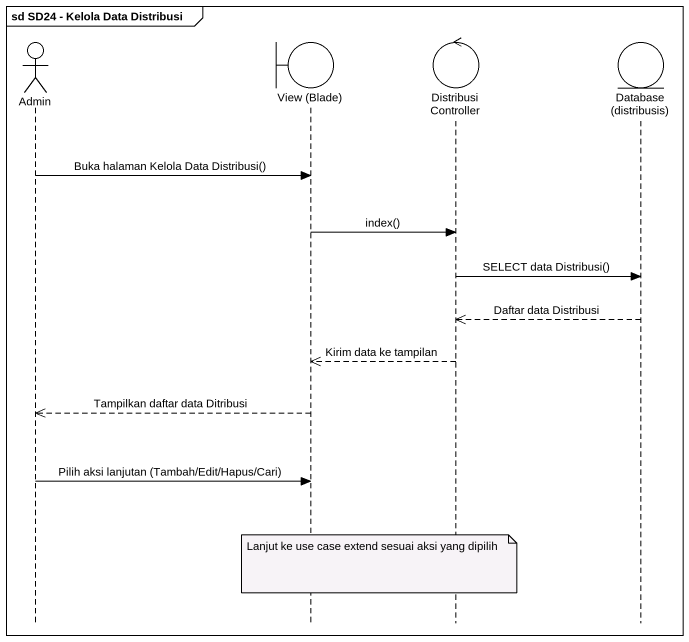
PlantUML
@startuml
mainframe sd SD24 - Kelola Data Distribusi
hide footbox
actor Admin
boundary "View (Blade)" as View_Blade
control DistribusiController
entity "Database (distribusis)" as Database_distribusis

Admin -> View_Blade : Buka halaman Kelola Data Distribusi()
View_Blade -> DistribusiController : index()
DistribusiController -> Database_distribusis : SELECT data Distribusi()
Database_distribusis -->> DistribusiController : Daftar data Distribusi
DistribusiController -->> View_Blade : Kirim data ke tampilan
View_Blade -->> Admin : Tampilkan daftar data Ditribusi
Admin -> View_Blade : Pilih aksi lanjutan (Tambah/Edit/Hapus/Cari)
note over View_Blade : Lanjut ke use case extend sesuai aksi yang dipilih
@enduml
